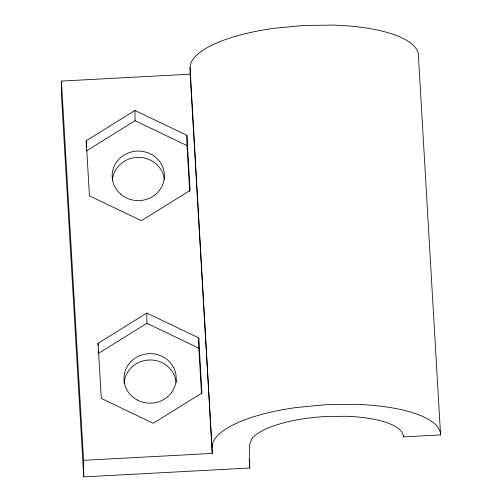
<?xml version="1.0" encoding="UTF-8"?>
<svg xmlns="http://www.w3.org/2000/svg" width="502" height="502" viewBox="0 0 502 502"><rect width="100%" height="100%" fill="white"/><g stroke="black" fill="none" stroke-linecap="round" stroke-linejoin="round"><path stroke-width="0.75" d="M403.313 436.909L403.407 436.646A77.145 24.454 -3.3 0 0 345.382 416.271L325.409 416.56A77.145 24.454 -3.3 0 0 251.74 438.88L249.488 445.023L249.726 468.008L83.746 476.9L61.602 97.658L61.426 81.079L190.151 74.183L190.082 67.776A114.349 36.244 -3.3 0 1 274.531 28.231L303.861 25.464L333.629 25.1A114.349 36.244 -3.3 0 1 418.43 55.672L440.574 434.914L403.313 436.909L403.219 435.347M86.231 140.717L134.956 110.459L186.907 135.32L190.126 190.44L141.395 220.698L89.444 195.836L86.231 140.717L86.3 147.312M86.338 150.976L135.063 120.718L187.014 145.586L189.687 191.387M98.053 343.293L146.785 313.035L198.736 337.902L201.955 393.022L153.223 423.274L101.272 398.412L98.053 343.293L98.078 345.489M201.515 393.963L198.842 348.162L146.891 323.294L98.166 353.552L98.141 351.356M83.746 476.9L83.57 460.321L212.296 453.431L190.082 67.776M249.224 459.412L249.726 468.008M190.151 74.183L212.296 453.431M61.426 81.079L83.57 460.321M198.736 337.902L198.842 348.162M186.907 135.32L187.014 145.586M146.785 313.035L146.891 323.294M134.956 110.459L135.063 120.718M212.227 447.018A114.349 36.244 -3.3 0 1 296.676 407.48L326.005 404.712L355.774 404.342A114.349 36.244 -3.3 0 1 440.574 434.914M124.094 383.365A26.123 24.774 -0.6 0 1 149.759 359.965A26.123 24.774 -0.6 0 1 176.196 382.518M112.316 180.136A26.123 24.774 -0.6 0 1 138.232 157.383A26.123 24.774 -0.6 0 1 164.361 179.86M137.084 399.906A26.123 24.774 -0.6 0 0 176.233 378.351A26.123 24.774 -0.6 0 0 137.015 356.997A26.123 24.774 -0.6 0 0 137.084 399.906M120.442 193.954A26.123 24.774 -0.6 0 0 163.727 181.417A26.123 24.774 -0.6 0 0 130.677 152.15A26.123 24.774 -0.6 0 0 120.442 193.954"/></g></svg>
